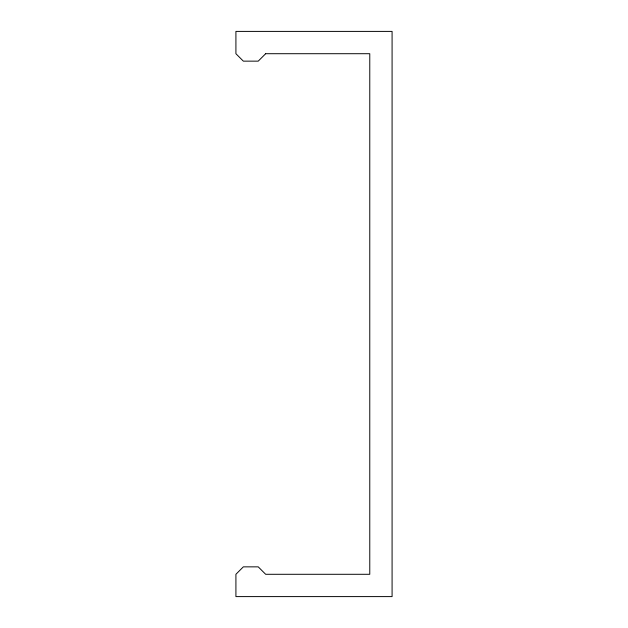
<?xml version="1.0" encoding="UTF-8"?>
<svg xmlns="http://www.w3.org/2000/svg" width="628" height="628" viewBox="0 0 628 628"><rect width="100%" height="100%" fill="white"/><g stroke="black" fill="none" stroke-linecap="round" stroke-linejoin="round"><path stroke-width="0.94" d="M265.66 53.71L258.226 61.144L243.35 61.144L235.916 53.71L235.916 31.4L392.084 31.4L392.084 596.6L235.916 596.6L235.916 574.29L243.35 566.856L258.226 566.856L265.66 574.29L369.774 574.29L369.774 53.71L265.66 53.71"/></g></svg>
